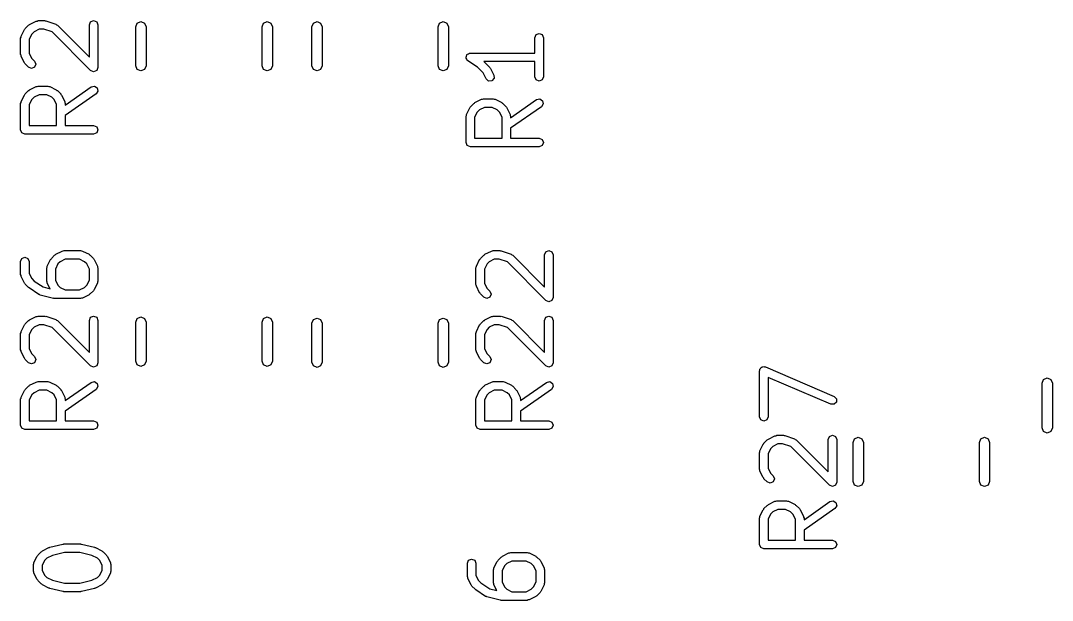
# Model space of a CAD drawing. Extents: x 0 to 2.78, y -2.35 to 0.
# Drawn here: x 0.3478 to 0.8207, y -1.8101 to -1.5446 of the extents above; entities that cross this region are included whole.
import ezdxf

# ---------------------------------------------------------------- set-up
doc = ezdxf.new("R2010")
doc.units = 0
doc.header["$MEASUREMENT"] = 0
doc.layers.add('BLACK', color=7, linetype='CONTINUOUS')

msp = doc.modelspace()

# ---------------------------------------------------------------- linework, layer by layer
at = {"layer": 'BLACK', "linetype": 'CONTINUOUS'}
for p, q in [((0.351918, -1.54629), (0.354918, -1.54479)), ((0.354918, -1.54479), (0.355375, -1.54476)), ((0.355375, -1.54476), (0.355798, -1.54458)), ((0.355798, -1.54458), (0.358798, -1.54458)), ((0.358798, -1.54458), (0.359097, -1.54471)), ((0.359097, -1.54471), (0.35942, -1.54468)), ((0.35942, -1.54468), (0.36392, -1.54618)), ((0.36392, -1.54618), (0.364266, -1.54648)), ((0.379327, -1.54655), (0.379903, -1.54516)), ((0.379903, -1.54516), (0.381295, -1.54458)), ((0.381295, -1.54458), (0.382687, -1.54516)), ((0.382687, -1.54516), (0.383264, -1.54655)), ((0.400591, -1.54736), (0.401282, -1.54569)), ((0.401282, -1.54569), (0.402953, -1.545)), ((0.402953, -1.545), (0.404623, -1.54569)), ((0.404623, -1.54569), (0.405315, -1.54736)), ((0.458465, -1.54736), (0.459156, -1.54569)), ((0.459156, -1.54569), (0.460827, -1.545)), ((0.460827, -1.545), (0.462497, -1.54569)), ((0.462497, -1.54569), (0.463189, -1.54736)), ((0.481299, -1.54736), (0.481991, -1.54569)), ((0.481991, -1.54569), (0.483661, -1.545)), ((0.483661, -1.545), (0.485332, -1.54569)), ((0.485332, -1.54569), (0.486024, -1.54736)), ((0.539173, -1.54736), (0.539865, -1.54569)), ((0.539865, -1.54569), (0.541535, -1.545)), ((0.541535, -1.545), (0.543206, -1.54569)), ((0.543206, -1.54569), (0.543898, -1.54736)), ((0.348038, -1.55167), (0.349538, -1.54867)), ((0.349538, -1.54867), (0.349783, -1.54846)), ((0.349783, -1.54846), (0.349907, -1.54816)), ((0.349907, -1.54816), (0.351407, -1.54666)), ((0.351407, -1.54666), (0.351706, -1.54653)), ((0.351706, -1.54653), (0.351918, -1.54629)), ((0.352917, -1.55072), (0.351767, -1.55301)), ((0.353965, -1.54967), (0.352917, -1.55072)), ((0.356263, -1.54852), (0.353965, -1.54967)), ((0.358478, -1.54852), (0.356263, -1.54852)), ((0.362234, -1.54977), (0.358478, -1.54852)), ((0.379903, -1.56744), (0.362234, -1.54977)), ((0.364266, -1.54648), (0.364689, -1.54666)), ((0.364689, -1.54666), (0.379327, -1.5613)), ((0.379327, -1.5613), (0.379327, -1.54655)), ((0.383264, -1.54655), (0.383264, -1.56605)), ((0.400591, -1.56524), (0.400591, -1.54736)), ((0.405315, -1.54736), (0.405315, -1.56524)), ((0.458465, -1.56524), (0.458465, -1.54736)), ((0.463189, -1.54736), (0.463189, -1.56524)), ((0.481299, -1.56524), (0.481299, -1.54736)), ((0.486024, -1.54736), (0.486024, -1.56524)), ((0.539173, -1.56524), (0.539173, -1.54736)), ((0.543898, -1.54736), (0.543898, -1.56524)), ((0.584034, -1.55099), (0.585426, -1.55041)), ((0.585426, -1.55041), (0.586818, -1.55099)), ((0.347831, -1.55255), (0.348006, -1.55213)), ((0.347831, -1.56005), (0.347831, -1.55255)), ((0.348006, -1.55213), (0.348038, -1.55167)), ((0.351767, -1.55301), (0.351768, -1.55958)), ((0.583457, -1.55238), (0.584034, -1.55099)), ((0.583457, -1.55941), (0.583457, -1.55238)), ((0.586818, -1.55099), (0.587394, -1.55238)), ((0.587394, -1.55238), (0.587394, -1.57038)), ((0.348006, -1.56047), (0.347831, -1.56005)), ((0.351768, -1.55958), (0.352917, -1.56188)), ((0.552181, -1.56085), (0.552292, -1.56029)), ((0.552292, -1.56029), (0.55246, -1.56018)), ((0.55246, -1.56018), (0.552538, -1.55999)), ((0.552538, -1.55999), (0.553068, -1.55977)), ((0.553068, -1.55977), (0.553544, -1.55945)), ((0.553544, -1.55945), (0.553743, -1.55949)), ((0.553743, -1.55949), (0.55393, -1.55941)), ((0.55393, -1.55941), (0.583457, -1.55941)), ((0.348038, -1.56093), (0.348006, -1.56047)), ((0.349538, -1.56393), (0.348038, -1.56093)), ((0.349783, -1.56414), (0.349538, -1.56393)), ((0.349907, -1.56444), (0.349783, -1.56414)), ((0.351407, -1.56594), (0.349907, -1.56444)), ((0.352917, -1.56188), (0.354191, -1.56316)), ((0.354191, -1.56316), (0.354767, -1.56455)), ((0.354767, -1.56455), (0.354191, -1.56594)), ((0.551961, -1.56138), (0.552181, -1.56085)), ((0.552039, -1.56157), (0.551961, -1.56138)), ((0.552, -1.56177), (0.552039, -1.56157)), ((0.552319, -1.56224), (0.552, -1.56177)), ((0.552538, -1.56277), (0.552319, -1.56224)), ((0.552725, -1.56285), (0.552538, -1.56277)), ((0.552838, -1.56302), (0.552725, -1.56285)), ((0.557175, -1.56591), (0.552838, -1.56302)), ((0.583457, -1.56335), (0.560182, -1.56335)), ((0.560182, -1.56335), (0.562821, -1.56599)), ((0.583457, -1.57038), (0.583457, -1.56335)), ((0.352799, -1.56652), (0.351407, -1.56594)), ((0.354191, -1.56594), (0.352799, -1.56652)), ((0.381295, -1.56802), (0.379903, -1.56744)), ((0.382687, -1.56744), (0.381295, -1.56802)), ((0.383264, -1.56605), (0.382687, -1.56744)), ((0.401282, -1.56691), (0.400591, -1.56524)), ((0.402953, -1.5676), (0.401282, -1.56691)), ((0.404623, -1.56691), (0.402953, -1.5676)), ((0.405315, -1.56524), (0.404623, -1.56691)), ((0.459156, -1.56691), (0.458465, -1.56524)), ((0.460827, -1.5676), (0.459156, -1.56691)), ((0.462497, -1.56691), (0.460827, -1.5676)), ((0.463189, -1.56524), (0.462497, -1.56691)), ((0.481991, -1.56691), (0.481299, -1.56524)), ((0.483661, -1.5676), (0.481991, -1.56691)), ((0.485332, -1.56691), (0.483661, -1.5676)), ((0.486024, -1.56524), (0.485332, -1.56691)), ((0.539865, -1.56691), (0.539173, -1.56524)), ((0.541535, -1.5676), (0.539865, -1.56691)), ((0.543206, -1.56691), (0.541535, -1.5676)), ((0.543898, -1.56524), (0.543206, -1.56691)), ((0.559811, -1.56855), (0.557175, -1.56591)), ((0.561168, -1.57126), (0.559811, -1.56855)), ((0.562821, -1.56599), (0.562945, -1.56629)), ((0.562945, -1.56629), (0.56319, -1.5665)), ((0.56319, -1.5665), (0.564689, -1.5695)), ((0.564689, -1.5695), (0.564796, -1.571)), ((0.562306, -1.57225), (0.561168, -1.57126)), ((0.563809, -1.57214), (0.562306, -1.57225)), ((0.564796, -1.571), (0.563809, -1.57214)), ((0.584034, -1.57177), (0.583457, -1.57038)), ((0.585426, -1.57235), (0.584034, -1.57177)), ((0.586818, -1.57177), (0.585426, -1.57235)), ((0.587394, -1.57038), (0.586818, -1.57177)), ((0.348038, -1.58167), (0.349538, -1.57867)), ((0.349538, -1.57867), (0.349783, -1.57845)), ((0.349783, -1.57845), (0.349907, -1.57815)), ((0.349907, -1.57815), (0.351407, -1.57665)), ((0.351407, -1.57665), (0.351706, -1.57653)), ((0.351706, -1.57653), (0.351918, -1.57629)), ((0.351918, -1.57629), (0.354918, -1.57479)), ((0.356263, -1.57852), (0.353965, -1.57966)), ((0.354918, -1.57479), (0.355375, -1.57475)), ((0.355375, -1.57475), (0.355798, -1.57458)), ((0.355798, -1.57458), (0.360298, -1.57458)), ((0.359833, -1.57852), (0.356263, -1.57852)), ((0.362131, -1.57966), (0.359833, -1.57852)), ((0.360298, -1.57458), (0.360721, -1.57475)), ((0.360721, -1.57475), (0.361178, -1.57479)), ((0.361178, -1.57479), (0.364178, -1.57629)), ((0.364178, -1.57629), (0.36439, -1.57653)), ((0.36439, -1.57653), (0.364689, -1.57665)), ((0.364689, -1.57665), (0.366189, -1.57815)), ((0.366189, -1.57815), (0.366313, -1.57845)), ((0.366313, -1.57845), (0.366558, -1.57867)), ((0.366558, -1.57867), (0.368058, -1.58167)), ((0.368265, -1.58326), (0.380166, -1.57493)), ((0.382424, -1.57816), (0.368265, -1.58807)), ((0.380166, -1.57493), (0.381637, -1.57461)), ((0.381637, -1.57461), (0.382908, -1.57542)), ((0.383234, -1.57689), (0.382424, -1.57816)), ((0.382908, -1.57542), (0.383234, -1.57689)), ((0.347831, -1.58255), (0.348006, -1.58212)), ((0.347831, -1.59454), (0.347831, -1.58255)), ((0.348006, -1.58212), (0.348038, -1.58167)), ((0.352917, -1.58071), (0.351768, -1.58301)), ((0.351768, -1.58301), (0.351768, -1.59258)), ((0.353965, -1.57966), (0.352917, -1.58071)), ((0.363179, -1.58071), (0.362131, -1.57966)), ((0.364328, -1.58301), (0.363179, -1.58071)), ((0.364328, -1.59258), (0.364328, -1.58301)), ((0.368058, -1.58167), (0.36809, -1.58212)), ((0.36809, -1.58212), (0.368265, -1.58255)), ((0.368265, -1.58255), (0.368265, -1.58326)), ((0.553914, -1.58429), (0.554038, -1.58399)), ((0.554038, -1.58399), (0.555538, -1.58249)), ((0.555538, -1.58249), (0.555837, -1.58236)), ((0.555837, -1.58236), (0.556049, -1.58212)), ((0.556049, -1.58212), (0.559049, -1.58062)), ((0.559049, -1.58062), (0.559506, -1.58059)), ((0.559506, -1.58059), (0.559929, -1.58041)), ((0.559929, -1.58041), (0.564429, -1.58041)), ((0.564429, -1.58041), (0.564852, -1.58059)), ((0.564852, -1.58059), (0.565309, -1.58062)), ((0.565309, -1.58062), (0.568309, -1.58212)), ((0.568309, -1.58212), (0.568521, -1.58236)), ((0.568521, -1.58236), (0.56882, -1.58249)), ((0.56882, -1.58249), (0.57032, -1.58399)), ((0.57032, -1.58399), (0.570444, -1.58429)), ((0.572396, -1.5891), (0.584297, -1.58077)), ((0.586555, -1.58399), (0.572396, -1.5939)), ((0.584297, -1.58077), (0.585768, -1.58044)), ((0.585768, -1.58044), (0.587039, -1.58125)), ((0.587364, -1.58272), (0.586555, -1.58399)), ((0.587039, -1.58125), (0.587364, -1.58272)), ((0.368265, -1.58807), (0.368265, -1.59258)), ((0.551961, -1.58838), (0.552137, -1.58796)), ((0.551961, -1.60038), (0.551961, -1.58838)), ((0.552137, -1.58796), (0.552169, -1.5875)), ((0.552169, -1.5875), (0.553669, -1.5845)), ((0.553669, -1.5845), (0.553914, -1.58429)), ((0.557047, -1.58655), (0.555898, -1.58884)), ((0.558096, -1.5855), (0.557047, -1.58655)), ((0.560394, -1.58435), (0.558096, -1.5855)), ((0.563964, -1.58435), (0.560394, -1.58435)), ((0.566262, -1.5855), (0.563964, -1.58435)), ((0.56731, -1.58655), (0.566262, -1.5855)), ((0.568459, -1.58884), (0.56731, -1.58655)), ((0.570444, -1.58429), (0.570689, -1.5845)), ((0.570689, -1.5845), (0.572188, -1.5875)), ((0.572188, -1.5875), (0.572221, -1.58796)), ((0.572221, -1.58796), (0.572396, -1.58838)), ((0.572396, -1.58838), (0.572396, -1.5891)), ((0.351768, -1.59258), (0.364328, -1.59258)), ((0.368265, -1.59258), (0.381295, -1.59258)), ((0.381295, -1.59258), (0.382687, -1.59315)), ((0.382687, -1.59315), (0.383264, -1.59454)), ((0.555898, -1.58884), (0.555898, -1.59841)), ((0.568459, -1.59841), (0.568459, -1.58884)), ((0.348407, -1.59594), (0.347831, -1.59454)), ((0.347831, -1.59454), (0.347831, -1.59454)), ((0.349799, -1.59651), (0.348407, -1.59594)), ((0.366297, -1.59651), (0.349799, -1.59651)), ((0.381295, -1.59651), (0.366297, -1.59651)), ((0.382687, -1.59594), (0.381295, -1.59651)), ((0.383264, -1.59454), (0.382687, -1.59594)), ((0.572396, -1.5939), (0.572396, -1.59841)), ((0.552538, -1.60177), (0.551961, -1.60038)), ((0.551961, -1.60038), (0.551961, -1.60038)), ((0.55393, -1.60235), (0.552538, -1.60177)), ((0.570428, -1.60235), (0.55393, -1.60235)), ((0.555898, -1.59841), (0.568459, -1.59841)), ((0.585426, -1.60235), (0.570428, -1.60235)), ((0.572396, -1.59841), (0.585426, -1.59841)), ((0.585426, -1.59841), (0.586818, -1.59899)), ((0.586818, -1.60177), (0.585426, -1.60235)), ((0.586818, -1.59899), (0.587394, -1.60038)), ((0.587394, -1.60038), (0.586818, -1.60177)), ((0.363917, -1.65163), (0.366916, -1.65013)), ((0.366916, -1.65013), (0.367374, -1.6501)), ((0.367374, -1.6501), (0.367797, -1.64992)), ((0.367797, -1.64992), (0.375296, -1.64992)), ((0.375296, -1.64992), (0.375719, -1.6501)), ((0.375719, -1.6501), (0.376176, -1.65013)), ((0.376176, -1.65013), (0.379176, -1.65163)), ((0.56058, -1.65163), (0.563579, -1.65013)), ((0.563579, -1.65013), (0.564036, -1.6501)), ((0.564036, -1.6501), (0.56446, -1.64992)), ((0.56446, -1.64992), (0.567459, -1.64992)), ((0.567459, -1.64992), (0.567759, -1.65004)), ((0.567759, -1.65004), (0.568082, -1.65002)), ((0.568082, -1.65002), (0.572581, -1.65152)), ((0.588565, -1.6505), (0.589956, -1.64992)), ((0.589956, -1.64992), (0.591348, -1.6505)), ((0.347831, -1.65489), (0.348407, -1.6535)), ((0.347831, -1.66089), (0.347831, -1.65489)), ((0.348407, -1.6535), (0.349799, -1.65292)), ((0.349799, -1.65292), (0.351191, -1.6535)), ((0.351191, -1.6535), (0.351768, -1.65489)), ((0.351768, -1.65489), (0.351768, -1.66042)), ((0.360037, -1.65701), (0.361537, -1.65401)), ((0.361537, -1.65401), (0.361781, -1.6538)), ((0.361781, -1.6538), (0.361905, -1.6535)), ((0.361905, -1.6535), (0.363405, -1.652)), ((0.363405, -1.652), (0.363705, -1.65187)), ((0.363705, -1.65187), (0.363917, -1.65163)), ((0.368261, -1.65386), (0.365963, -1.65501)), ((0.374831, -1.65386), (0.368261, -1.65386)), ((0.377129, -1.65501), (0.374831, -1.65386)), ((0.379176, -1.65163), (0.379388, -1.65187)), ((0.379388, -1.65187), (0.379687, -1.652)), ((0.379687, -1.652), (0.381187, -1.6535)), ((0.381187, -1.6535), (0.381311, -1.6538)), ((0.381311, -1.6538), (0.381556, -1.65401)), ((0.381556, -1.65401), (0.383056, -1.65701)), ((0.5567, -1.65701), (0.5582, -1.65401)), ((0.5582, -1.65401), (0.558444, -1.6538)), ((0.558444, -1.6538), (0.558568, -1.6535)), ((0.558568, -1.6535), (0.560068, -1.652)), ((0.560068, -1.652), (0.560367, -1.65187)), ((0.560367, -1.65187), (0.56058, -1.65163)), ((0.564924, -1.65386), (0.562626, -1.65501)), ((0.56714, -1.65386), (0.564924, -1.65386)), ((0.570895, -1.65511), (0.56714, -1.65386)), ((0.572581, -1.65152), (0.572927, -1.65182)), ((0.572927, -1.65182), (0.573351, -1.652)), ((0.573351, -1.652), (0.587988, -1.66663)), ((0.587988, -1.65189), (0.588565, -1.6505)), ((0.587988, -1.66663), (0.587988, -1.65189)), ((0.591348, -1.6505), (0.591925, -1.65189)), ((0.591925, -1.65189), (0.591925, -1.67139)), ((0.359829, -1.65789), (0.360004, -1.65746)), ((0.359829, -1.66389), (0.359829, -1.65789)), ((0.360004, -1.65746), (0.360037, -1.65701)), ((0.364915, -1.65605), (0.363766, -1.65835)), ((0.363766, -1.65835), (0.363766, -1.66342)), ((0.365963, -1.65501), (0.364915, -1.65605)), ((0.378177, -1.65605), (0.377129, -1.65501)), ((0.379327, -1.65835), (0.378177, -1.65605)), ((0.379327, -1.66342), (0.379327, -1.65835)), ((0.383056, -1.65701), (0.383088, -1.65746)), ((0.383088, -1.65746), (0.383264, -1.65789)), ((0.383264, -1.65789), (0.383264, -1.66389)), ((0.556492, -1.65789), (0.556667, -1.65746)), ((0.556492, -1.66539), (0.556492, -1.65789)), ((0.556667, -1.65746), (0.5567, -1.65701)), ((0.561578, -1.65605), (0.560429, -1.65835)), ((0.560429, -1.65835), (0.560429, -1.66492)), ((0.562626, -1.65501), (0.561578, -1.65605)), ((0.588565, -1.67278), (0.570895, -1.65511)), ((0.348006, -1.66131), (0.347831, -1.66089)), ((0.348038, -1.66177), (0.348006, -1.66131)), ((0.349538, -1.66477), (0.348038, -1.66177)), ((0.351768, -1.66042), (0.352917, -1.66272)), ((0.352917, -1.66272), (0.354053, -1.66386)), ((0.354053, -1.66386), (0.358106, -1.66656)), ((0.360004, -1.66431), (0.359829, -1.66389)), ((0.360037, -1.66477), (0.360004, -1.66431)), ((0.363766, -1.66342), (0.364915, -1.66572)), ((0.378177, -1.66572), (0.379327, -1.66342)), ((0.383088, -1.66431), (0.383056, -1.66477)), ((0.383264, -1.66389), (0.383088, -1.66431)), ((0.349783, -1.66498), (0.349538, -1.66477)), ((0.349907, -1.66528), (0.349783, -1.66498)), ((0.351407, -1.66678), (0.349907, -1.66528)), ((0.351594, -1.66686), (0.351407, -1.66678)), ((0.351707, -1.66703), (0.351594, -1.66686)), ((0.356206, -1.67002), (0.351707, -1.66703)), ((0.358106, -1.66656), (0.361337, -1.66737)), ((0.361337, -1.66737), (0.360037, -1.66477)), ((0.364915, -1.66572), (0.365963, -1.66677)), ((0.365963, -1.66677), (0.368261, -1.66792)), ((0.368261, -1.66792), (0.374831, -1.66792)), ((0.374831, -1.66792), (0.377129, -1.66677)), ((0.377129, -1.66677), (0.378177, -1.66572)), ((0.381187, -1.66828), (0.379687, -1.66978)), ((0.381311, -1.66798), (0.381187, -1.66828)), ((0.381556, -1.66777), (0.381311, -1.66798)), ((0.383056, -1.66477), (0.381556, -1.66777)), ((0.556667, -1.66581), (0.556492, -1.66539)), ((0.5567, -1.66627), (0.556667, -1.66581)), ((0.5582, -1.66927), (0.5567, -1.66627)), ((0.560429, -1.66492), (0.561578, -1.66722)), ((0.561578, -1.66722), (0.562852, -1.66849)), ((0.562852, -1.66849), (0.563429, -1.66989)), ((0.356544, -1.67009), (0.356206, -1.67002)), ((0.356821, -1.6703), (0.356544, -1.67009)), ((0.36282, -1.6718), (0.356821, -1.6703)), ((0.363067, -1.67176), (0.36282, -1.6718)), ((0.363297, -1.67186), (0.363067, -1.67176)), ((0.375296, -1.67186), (0.363297, -1.67186)), ((0.375719, -1.67168), (0.375296, -1.67186)), ((0.376176, -1.67165), (0.375719, -1.67168)), ((0.379176, -1.67015), (0.376176, -1.67165)), ((0.379388, -1.6699), (0.379176, -1.67015)), ((0.379687, -1.66978), (0.379388, -1.6699)), ((0.558444, -1.66948), (0.5582, -1.66927)), ((0.558568, -1.66978), (0.558444, -1.66948)), ((0.560068, -1.67128), (0.558568, -1.66978)), ((0.56146, -1.67186), (0.560068, -1.67128)), ((0.562852, -1.67128), (0.56146, -1.67186)), ((0.563429, -1.66989), (0.562852, -1.67128)), ((0.589956, -1.67335), (0.588565, -1.67278)), ((0.591348, -1.67278), (0.589956, -1.67335)), ((0.591925, -1.67139), (0.591348, -1.67278)), ((0.349907, -1.68349), (0.351407, -1.68199)), ((0.351407, -1.68199), (0.351706, -1.68187)), ((0.351706, -1.68187), (0.351918, -1.68162)), ((0.351918, -1.68162), (0.354918, -1.68012)), ((0.354918, -1.68012), (0.355375, -1.68009)), ((0.355375, -1.68009), (0.355798, -1.67992)), ((0.355798, -1.67992), (0.358798, -1.67992)), ((0.358798, -1.67992), (0.359097, -1.68004)), ((0.359097, -1.68004), (0.35942, -1.68002)), ((0.35942, -1.68002), (0.36392, -1.68152)), ((0.36392, -1.68152), (0.364266, -1.68182)), ((0.364266, -1.68182), (0.364689, -1.68199)), ((0.364689, -1.68199), (0.379327, -1.69663)), ((0.379327, -1.68189), (0.379903, -1.68049)), ((0.379327, -1.69663), (0.379327, -1.68189)), ((0.379903, -1.68049), (0.381295, -1.67992)), ((0.381295, -1.67992), (0.382687, -1.68049)), ((0.382687, -1.68049), (0.383264, -1.68189)), ((0.383264, -1.68189), (0.383264, -1.70138)), ((0.400591, -1.68269), (0.401282, -1.68102)), ((0.400591, -1.70057), (0.400591, -1.68269)), ((0.401282, -1.68102), (0.402953, -1.68033)), ((0.402953, -1.68033), (0.404623, -1.68102)), ((0.404623, -1.68102), (0.405315, -1.68269)), ((0.405315, -1.68269), (0.405315, -1.70057)), ((0.458465, -1.68269), (0.459156, -1.68102)), ((0.458465, -1.70057), (0.458465, -1.68269)), ((0.459156, -1.68102), (0.460827, -1.68033)), ((0.460827, -1.68033), (0.462497, -1.68102)), ((0.462497, -1.68102), (0.463189, -1.68269)), ((0.463189, -1.68269), (0.463189, -1.70057)), ((0.481299, -1.68319), (0.481991, -1.68152)), ((0.481299, -1.70107), (0.481299, -1.68319)), ((0.481991, -1.68152), (0.483661, -1.68082)), ((0.483661, -1.68082), (0.485332, -1.68152)), ((0.485332, -1.68152), (0.486024, -1.68319)), ((0.486024, -1.68319), (0.486024, -1.70107)), ((0.539173, -1.68319), (0.539865, -1.68152)), ((0.539173, -1.70107), (0.539173, -1.68319)), ((0.539865, -1.68152), (0.541535, -1.68082)), ((0.541535, -1.68082), (0.543206, -1.68152)), ((0.543206, -1.68152), (0.543898, -1.68319)), ((0.543898, -1.68319), (0.543898, -1.70107)), ((0.558568, -1.68349), (0.560068, -1.68199)), ((0.560068, -1.68199), (0.560367, -1.68187)), ((0.560367, -1.68187), (0.56058, -1.68162)), ((0.56058, -1.68162), (0.563579, -1.68012)), ((0.563579, -1.68012), (0.564036, -1.68009)), ((0.564036, -1.68009), (0.56446, -1.67992)), ((0.56446, -1.67992), (0.567459, -1.67992)), ((0.567459, -1.67992), (0.567759, -1.68004)), ((0.567759, -1.68004), (0.568082, -1.68002)), ((0.568082, -1.68002), (0.572581, -1.68152)), ((0.572581, -1.68152), (0.572927, -1.68182)), ((0.572927, -1.68182), (0.573351, -1.68199)), ((0.573351, -1.68199), (0.587988, -1.69663)), ((0.587988, -1.68189), (0.588565, -1.68049)), ((0.587988, -1.69663), (0.587988, -1.68189)), ((0.588565, -1.68049), (0.589956, -1.67992)), ((0.589956, -1.67992), (0.591348, -1.68049)), ((0.591348, -1.68049), (0.591925, -1.68189)), ((0.591925, -1.68189), (0.591925, -1.70138)), ((0.347831, -1.68788), (0.348006, -1.68746)), ((0.347831, -1.69538), (0.347831, -1.68788)), ((0.348006, -1.68746), (0.348038, -1.687)), ((0.348038, -1.687), (0.349538, -1.684)), ((0.349538, -1.684), (0.349783, -1.68379)), ((0.349783, -1.68379), (0.349907, -1.68349)), ((0.352917, -1.68605), (0.351767, -1.68835)), ((0.353965, -1.685), (0.352917, -1.68605)), ((0.356263, -1.68385), (0.353965, -1.685)), ((0.358478, -1.68385), (0.356263, -1.68385)), ((0.362234, -1.68511), (0.358478, -1.68385)), ((0.379903, -1.70277), (0.362234, -1.68511)), ((0.556492, -1.68788), (0.556667, -1.68746)), ((0.556492, -1.69538), (0.556492, -1.68788)), ((0.556667, -1.68746), (0.5567, -1.687)), ((0.5567, -1.687), (0.5582, -1.684)), ((0.5582, -1.684), (0.558444, -1.68379)), ((0.558444, -1.68379), (0.558568, -1.68349)), ((0.561578, -1.68605), (0.560429, -1.68835)), ((0.562626, -1.685), (0.561578, -1.68605)), ((0.564924, -1.68385), (0.562626, -1.685)), ((0.56714, -1.68385), (0.564924, -1.68385)), ((0.570895, -1.68511), (0.56714, -1.68385)), ((0.588565, -1.70277), (0.570895, -1.68511)), ((0.351767, -1.68835), (0.351768, -1.69492)), ((0.560429, -1.68835), (0.560429, -1.69492)), ((0.348006, -1.69581), (0.347831, -1.69538)), ((0.348038, -1.69626), (0.348006, -1.69581)), ((0.349538, -1.69926), (0.348038, -1.69626)), ((0.351768, -1.69492), (0.352917, -1.69722)), ((0.352917, -1.69722), (0.354191, -1.69849)), ((0.556667, -1.69581), (0.556492, -1.69538)), ((0.5567, -1.69626), (0.556667, -1.69581)), ((0.5582, -1.69926), (0.5567, -1.69626)), ((0.560429, -1.69492), (0.561578, -1.69722)), ((0.561578, -1.69722), (0.562852, -1.69849)), ((0.349783, -1.69948), (0.349538, -1.69926)), ((0.349907, -1.69977), (0.349783, -1.69948)), ((0.351407, -1.70127), (0.349907, -1.69977)), ((0.352799, -1.70185), (0.351407, -1.70127)), ((0.354191, -1.70127), (0.352799, -1.70185)), ((0.354191, -1.69849), (0.354767, -1.69988)), ((0.354767, -1.69988), (0.354191, -1.70127)), ((0.383264, -1.70138), (0.382687, -1.70277)), ((0.401282, -1.70224), (0.400591, -1.70057)), ((0.405315, -1.70057), (0.404623, -1.70224)), ((0.459156, -1.70224), (0.458465, -1.70057)), ((0.463189, -1.70057), (0.462497, -1.70224)), ((0.481991, -1.70274), (0.481299, -1.70107)), ((0.486024, -1.70107), (0.485332, -1.70274)), ((0.539865, -1.70274), (0.539173, -1.70107)), ((0.543898, -1.70107), (0.543206, -1.70274)), ((0.558444, -1.69948), (0.5582, -1.69926)), ((0.558568, -1.69977), (0.558444, -1.69948)), ((0.560068, -1.70127), (0.558568, -1.69977)), ((0.56146, -1.70185), (0.560068, -1.70127)), ((0.562852, -1.70127), (0.56146, -1.70185)), ((0.562852, -1.69849), (0.563429, -1.69988)), ((0.563429, -1.69988), (0.562852, -1.70127)), ((0.591925, -1.70138), (0.591348, -1.70277)), ((0.381295, -1.70335), (0.379903, -1.70277)), ((0.382687, -1.70277), (0.381295, -1.70335)), ((0.402953, -1.70294), (0.401282, -1.70224)), ((0.404623, -1.70224), (0.402953, -1.70294)), ((0.460827, -1.70294), (0.459156, -1.70224)), ((0.462497, -1.70224), (0.460827, -1.70294)), ((0.483661, -1.70343), (0.481991, -1.70274)), ((0.485332, -1.70274), (0.483661, -1.70343)), ((0.541535, -1.70343), (0.539865, -1.70274)), ((0.543206, -1.70274), (0.541535, -1.70343)), ((0.589956, -1.70335), (0.588565, -1.70277)), ((0.591348, -1.70277), (0.589956, -1.70335)), ((0.686413, -1.70501), (0.686567, -1.70464)), ((0.686413, -1.72601), (0.686413, -1.70501)), ((0.686567, -1.70464), (0.686572, -1.70424)), ((0.686572, -1.70424), (0.686844, -1.70397)), ((0.686844, -1.70397), (0.68699, -1.70362)), ((0.68699, -1.70362), (0.687362, -1.70347)), ((0.687362, -1.70347), (0.687651, -1.70319)), ((0.687651, -1.70319), (0.688031, -1.70319)), ((0.688031, -1.70319), (0.688382, -1.70305)), ((0.688382, -1.70305), (0.688754, -1.7032)), ((0.688754, -1.7032), (0.689157, -1.70321)), ((0.689157, -1.70321), (0.720653, -1.7167)), ((0.351706, -1.71187), (0.351918, -1.71162)), ((0.351918, -1.71162), (0.354918, -1.71012)), ((0.354918, -1.71012), (0.355375, -1.71009)), ((0.355375, -1.71009), (0.355798, -1.70991)), ((0.355798, -1.70991), (0.360298, -1.70991)), ((0.360298, -1.70991), (0.360721, -1.71009)), ((0.360721, -1.71009), (0.361178, -1.71012)), ((0.361178, -1.71012), (0.364178, -1.71162)), ((0.364178, -1.71162), (0.36439, -1.71187)), ((0.368265, -1.7186), (0.380166, -1.71027)), ((0.380166, -1.71027), (0.381637, -1.70994)), ((0.381637, -1.70994), (0.382908, -1.71075)), ((0.382908, -1.71075), (0.383234, -1.71222)), ((0.560367, -1.71187), (0.56058, -1.71162)), ((0.56058, -1.71162), (0.563579, -1.71012)), ((0.563579, -1.71012), (0.564036, -1.71009)), ((0.564036, -1.71009), (0.56446, -1.70991)), ((0.56446, -1.70991), (0.568959, -1.70991)), ((0.568959, -1.70991), (0.569382, -1.71009)), ((0.569382, -1.71009), (0.569839, -1.71012)), ((0.569839, -1.71012), (0.572839, -1.71162)), ((0.572839, -1.71162), (0.573051, -1.71187)), ((0.576927, -1.7186), (0.588828, -1.71027)), ((0.588828, -1.71027), (0.590299, -1.70994)), ((0.590299, -1.70994), (0.591569, -1.71075)), ((0.591569, -1.71075), (0.591895, -1.71222)), ((0.719102, -1.72032), (0.69035, -1.708)), ((0.69035, -1.708), (0.69035, -1.72601)), ((0.815945, -1.71058), (0.816637, -1.70891)), ((0.815945, -1.73115), (0.815945, -1.71058)), ((0.816637, -1.70891), (0.818307, -1.70822)), ((0.818307, -1.70822), (0.819977, -1.70891)), ((0.819977, -1.70891), (0.820669, -1.71058)), ((0.820669, -1.71058), (0.820669, -1.73115)), ((0.348038, -1.717), (0.349538, -1.714)), ((0.349538, -1.714), (0.349783, -1.71379)), ((0.349783, -1.71379), (0.349907, -1.71349)), ((0.349907, -1.71349), (0.351407, -1.71199)), ((0.351407, -1.71199), (0.351706, -1.71187)), ((0.352917, -1.71605), (0.351768, -1.71835)), ((0.353965, -1.715), (0.352917, -1.71605)), ((0.356263, -1.71385), (0.353965, -1.715)), ((0.359833, -1.71385), (0.356263, -1.71385)), ((0.362131, -1.715), (0.359833, -1.71385)), ((0.363179, -1.71605), (0.362131, -1.715)), ((0.364328, -1.71835), (0.363179, -1.71605)), ((0.36439, -1.71187), (0.364689, -1.71199)), ((0.364689, -1.71199), (0.366189, -1.71349)), ((0.366189, -1.71349), (0.366313, -1.71379)), ((0.366313, -1.71379), (0.366558, -1.714)), ((0.366558, -1.714), (0.368058, -1.717)), ((0.382424, -1.71349), (0.368265, -1.7234)), ((0.383234, -1.71222), (0.382424, -1.71349)), ((0.5567, -1.717), (0.5582, -1.714)), ((0.5582, -1.714), (0.558444, -1.71379)), ((0.558444, -1.71379), (0.558568, -1.71349)), ((0.558568, -1.71349), (0.560068, -1.71199)), ((0.560068, -1.71199), (0.560367, -1.71187)), ((0.561578, -1.71605), (0.560429, -1.71835)), ((0.562626, -1.715), (0.561578, -1.71605)), ((0.564924, -1.71385), (0.562626, -1.715)), ((0.568494, -1.71385), (0.564924, -1.71385)), ((0.570793, -1.715), (0.568494, -1.71385)), ((0.571841, -1.71605), (0.570793, -1.715)), ((0.57299, -1.71835), (0.571841, -1.71605)), ((0.573051, -1.71187), (0.573351, -1.71199)), ((0.573351, -1.71199), (0.57485, -1.71349)), ((0.57485, -1.71349), (0.574974, -1.71379)), ((0.574974, -1.71379), (0.575219, -1.714)), ((0.575219, -1.714), (0.576719, -1.717)), ((0.591085, -1.71349), (0.576927, -1.7234)), ((0.591895, -1.71222), (0.591085, -1.71349)), ((0.347831, -1.71788), (0.348006, -1.71746)), ((0.347831, -1.72988), (0.347831, -1.71788)), ((0.348006, -1.71746), (0.348038, -1.717)), ((0.351768, -1.71835), (0.351768, -1.72791)), ((0.364328, -1.72791), (0.364328, -1.71835)), ((0.368058, -1.717), (0.36809, -1.71746)), ((0.36809, -1.71746), (0.368265, -1.71788)), ((0.368265, -1.71788), (0.368265, -1.7186)), ((0.556492, -1.71788), (0.556667, -1.71746)), ((0.556492, -1.72988), (0.556492, -1.71788)), ((0.556667, -1.71746), (0.5567, -1.717)), ((0.560429, -1.71835), (0.560429, -1.72791)), ((0.57299, -1.72791), (0.57299, -1.71835)), ((0.576719, -1.717), (0.576751, -1.71746)), ((0.576751, -1.71746), (0.576927, -1.71788)), ((0.576927, -1.71788), (0.576927, -1.7186)), ((0.720609, -1.72034), (0.719102, -1.72032)), ((0.721687, -1.71929), (0.720609, -1.72034)), ((0.720653, -1.7167), (0.721705, -1.71778)), ((0.721705, -1.71778), (0.721687, -1.71929)), ((0.368265, -1.7234), (0.368265, -1.72791)), ((0.576927, -1.7234), (0.576927, -1.72791)), ((0.348407, -1.73127), (0.347831, -1.72988)), ((0.351768, -1.72791), (0.364328, -1.72791)), ((0.368265, -1.72791), (0.381295, -1.72791)), ((0.381295, -1.72791), (0.382687, -1.72849)), ((0.382687, -1.72849), (0.383264, -1.72988)), ((0.383264, -1.72988), (0.382687, -1.73127)), ((0.557069, -1.73127), (0.556492, -1.72988)), ((0.560429, -1.72791), (0.57299, -1.72791)), ((0.576927, -1.72791), (0.589956, -1.72791)), ((0.589956, -1.72791), (0.591348, -1.72849)), ((0.591348, -1.72849), (0.591925, -1.72988)), ((0.591925, -1.72988), (0.591348, -1.73127)), ((0.68699, -1.7274), (0.686413, -1.72601)), ((0.688382, -1.72798), (0.68699, -1.7274)), ((0.689774, -1.7274), (0.688382, -1.72798)), ((0.69035, -1.72601), (0.689774, -1.7274)), ((0.349799, -1.73185), (0.348407, -1.73127)), ((0.366297, -1.73185), (0.349799, -1.73185)), ((0.381295, -1.73185), (0.366297, -1.73185)), ((0.382687, -1.73127), (0.381295, -1.73185)), ((0.55846, -1.73185), (0.557069, -1.73127)), ((0.574958, -1.73185), (0.55846, -1.73185)), ((0.589956, -1.73185), (0.574958, -1.73185)), ((0.591348, -1.73127), (0.589956, -1.73185)), ((0.690501, -1.73625), (0.693501, -1.73475)), ((0.693501, -1.73475), (0.693958, -1.73472)), ((0.693958, -1.73472), (0.694381, -1.73454)), ((0.694381, -1.73454), (0.697381, -1.73454)), ((0.697381, -1.73454), (0.69768, -1.73467)), ((0.69768, -1.73467), (0.698003, -1.73464)), ((0.698003, -1.73464), (0.702502, -1.73614)), ((0.717909, -1.73651), (0.718486, -1.73512)), ((0.718486, -1.73512), (0.719878, -1.73454)), ((0.719878, -1.73454), (0.72127, -1.73512)), ((0.72127, -1.73512), (0.721846, -1.73651)), ((0.816637, -1.73282), (0.815945, -1.73115)), ((0.818307, -1.73351), (0.816637, -1.73282)), ((0.819977, -1.73282), (0.818307, -1.73351)), ((0.820669, -1.73115), (0.819977, -1.73282)), ((0.686621, -1.74163), (0.688121, -1.73863)), ((0.688121, -1.73863), (0.688366, -1.73842)), ((0.688366, -1.73842), (0.68849, -1.73812)), ((0.68849, -1.73812), (0.689989, -1.73662)), ((0.689989, -1.73662), (0.690289, -1.73649)), ((0.690289, -1.73649), (0.690501, -1.73625)), ((0.692547, -1.73963), (0.691499, -1.74068)), ((0.694846, -1.73848), (0.692547, -1.73963)), ((0.697061, -1.73848), (0.694846, -1.73848)), ((0.700817, -1.73973), (0.697061, -1.73848)), ((0.718486, -1.7574), (0.700817, -1.73973)), ((0.702502, -1.73614), (0.702849, -1.73644)), ((0.702849, -1.73644), (0.703272, -1.73662)), ((0.703272, -1.73662), (0.717909, -1.75126)), ((0.717909, -1.75126), (0.717909, -1.73651)), ((0.721846, -1.73651), (0.721846, -1.75601)), ((0.729331, -1.73781), (0.730023, -1.73614)), ((0.729331, -1.75569), (0.729331, -1.73781)), ((0.730023, -1.73614), (0.731693, -1.73545)), ((0.731693, -1.73545), (0.733363, -1.73614)), ((0.733363, -1.73614), (0.734055, -1.73781)), ((0.734055, -1.73781), (0.734055, -1.75569)), ((0.787205, -1.73781), (0.787897, -1.73614)), ((0.787205, -1.75569), (0.787205, -1.73781)), ((0.787897, -1.73614), (0.789567, -1.73545)), ((0.789567, -1.73545), (0.791237, -1.73614)), ((0.791237, -1.73614), (0.791929, -1.73781)), ((0.791929, -1.73781), (0.791929, -1.75569)), ((0.686413, -1.74251), (0.686589, -1.74209)), ((0.686413, -1.75001), (0.686413, -1.74251)), ((0.686589, -1.74209), (0.686621, -1.74163)), ((0.691499, -1.74068), (0.69035, -1.74297)), ((0.69035, -1.74297), (0.69035, -1.74954)), ((0.686589, -1.75043), (0.686413, -1.75001)), ((0.686621, -1.75089), (0.686589, -1.75043)), ((0.688121, -1.75389), (0.686621, -1.75089)), ((0.688366, -1.7541), (0.688121, -1.75389)), ((0.68849, -1.7544), (0.688366, -1.7541)), ((0.69035, -1.74954), (0.691499, -1.75184)), ((0.691499, -1.75184), (0.692773, -1.75312)), ((0.692773, -1.75312), (0.69335, -1.75451)), ((0.689989, -1.7559), (0.68849, -1.7544)), ((0.691381, -1.75648), (0.689989, -1.7559)), ((0.692773, -1.7559), (0.691381, -1.75648)), ((0.69335, -1.75451), (0.692773, -1.7559)), ((0.719878, -1.75798), (0.718486, -1.7574)), ((0.72127, -1.7574), (0.719878, -1.75798)), ((0.721846, -1.75601), (0.72127, -1.7574)), ((0.730023, -1.75736), (0.729331, -1.75569)), ((0.731693, -1.75805), (0.730023, -1.75736)), ((0.733363, -1.75736), (0.731693, -1.75805)), ((0.734055, -1.75569), (0.733363, -1.75736)), ((0.787897, -1.75736), (0.787205, -1.75569)), ((0.789567, -1.75805), (0.787897, -1.75736)), ((0.791237, -1.75736), (0.789567, -1.75805)), ((0.791929, -1.75569), (0.791237, -1.75736)), ((0.688121, -1.76863), (0.688366, -1.76841)), ((0.688366, -1.76841), (0.68849, -1.76811)), ((0.68849, -1.76811), (0.689989, -1.76662)), ((0.689989, -1.76662), (0.690289, -1.76649)), ((0.690289, -1.76649), (0.690501, -1.76625)), ((0.690501, -1.76625), (0.693501, -1.76475)), ((0.693501, -1.76475), (0.693958, -1.76471)), ((0.693958, -1.76471), (0.694381, -1.76454)), ((0.694381, -1.76454), (0.69888, -1.76454)), ((0.69888, -1.76454), (0.699304, -1.76471)), ((0.699304, -1.76471), (0.699761, -1.76475)), ((0.699761, -1.76475), (0.70276, -1.76625)), ((0.70276, -1.76625), (0.702973, -1.76649)), ((0.702973, -1.76649), (0.703272, -1.76662)), ((0.703272, -1.76662), (0.704772, -1.76811)), ((0.704772, -1.76811), (0.704896, -1.76841)), ((0.704896, -1.76841), (0.70514, -1.76863)), ((0.706848, -1.77323), (0.718749, -1.76489)), ((0.721007, -1.76812), (0.706848, -1.77803)), ((0.718749, -1.76489), (0.72022, -1.76457)), ((0.72022, -1.76457), (0.72149, -1.76538)), ((0.721816, -1.76685), (0.721007, -1.76812)), ((0.72149, -1.76538), (0.721816, -1.76685)), ((0.686413, -1.77251), (0.686589, -1.77208)), ((0.686413, -1.78451), (0.686413, -1.77251)), ((0.686589, -1.77208), (0.686621, -1.77163)), ((0.686621, -1.77163), (0.688121, -1.76863)), ((0.691499, -1.77067), (0.69035, -1.77297)), ((0.69035, -1.77297), (0.69035, -1.78254)), ((0.692547, -1.76962), (0.691499, -1.77067)), ((0.694846, -1.76848), (0.692547, -1.76962)), ((0.698416, -1.76848), (0.694846, -1.76848)), ((0.700714, -1.76962), (0.698416, -1.76848)), ((0.701762, -1.77067), (0.700714, -1.76962)), ((0.702911, -1.77297), (0.701762, -1.77067)), ((0.702911, -1.78254), (0.702911, -1.77297)), ((0.70514, -1.76863), (0.70664, -1.77163)), ((0.70664, -1.77163), (0.706673, -1.77208)), ((0.706673, -1.77208), (0.706848, -1.77251)), ((0.706848, -1.77251), (0.706848, -1.77323)), ((0.69035, -1.78254), (0.702911, -1.78254)), ((0.706848, -1.77803), (0.706848, -1.78254)), ((0.706848, -1.78254), (0.719878, -1.78254)), ((0.719878, -1.78254), (0.72127, -1.78311)), ((0.357824, -1.78748), (0.360823, -1.78598)), ((0.360823, -1.78598), (0.361047, -1.78596)), ((0.361047, -1.78596), (0.361226, -1.78583)), ((0.361226, -1.78583), (0.367226, -1.78433)), ((0.367226, -1.78433), (0.367472, -1.78437)), ((0.367472, -1.78437), (0.367703, -1.78427)), ((0.367703, -1.78427), (0.375202, -1.78427)), ((0.375202, -1.78427), (0.375433, -1.78437)), ((0.375433, -1.78437), (0.37568, -1.78433)), ((0.37568, -1.78433), (0.381679, -1.78583)), ((0.381679, -1.78583), (0.381859, -1.78596)), ((0.381859, -1.78596), (0.382082, -1.78598)), ((0.382082, -1.78598), (0.385081, -1.78748)), ((0.68699, -1.7859), (0.686413, -1.78451)), ((0.686413, -1.78451), (0.686413, -1.78451)), ((0.688382, -1.78647), (0.68699, -1.7859)), ((0.70488, -1.78647), (0.688382, -1.78647)), ((0.719878, -1.78647), (0.70488, -1.78647)), ((0.72127, -1.7859), (0.719878, -1.78647)), ((0.72127, -1.78311), (0.721846, -1.78451)), ((0.721846, -1.78451), (0.72127, -1.7859)), ((0.353944, -1.79286), (0.355444, -1.78986)), ((0.355444, -1.78986), (0.355688, -1.78965)), ((0.355688, -1.78965), (0.355812, -1.78935)), ((0.355812, -1.78935), (0.357312, -1.78785)), ((0.357312, -1.78785), (0.357612, -1.78772)), ((0.357612, -1.78772), (0.357824, -1.78748)), ((0.358822, -1.7919), (0.357673, -1.7942)), ((0.35987, -1.79086), (0.358822, -1.7919)), ((0.362391, -1.7896), (0.35987, -1.79086)), ((0.367945, -1.78821), (0.362391, -1.7896)), ((0.37496, -1.78821), (0.367945, -1.78821)), ((0.380514, -1.7896), (0.37496, -1.78821)), ((0.383035, -1.79086), (0.380514, -1.7896)), ((0.384083, -1.7919), (0.383035, -1.79086)), ((0.385232, -1.7942), (0.384083, -1.7919)), ((0.385081, -1.78748), (0.385294, -1.78772)), ((0.385294, -1.78772), (0.385593, -1.78785)), ((0.385593, -1.78785), (0.387093, -1.78935)), ((0.387093, -1.78935), (0.387217, -1.78965)), ((0.387217, -1.78965), (0.387461, -1.78986)), ((0.387461, -1.78986), (0.388961, -1.79286)), ((0.552555, -1.79318), (0.553131, -1.79178)), ((0.553131, -1.79178), (0.554523, -1.79121)), ((0.554523, -1.79121), (0.555915, -1.79178)), ((0.555915, -1.79178), (0.556492, -1.79318)), ((0.566506, -1.79208), (0.56663, -1.79178)), ((0.56663, -1.79178), (0.56813, -1.79028)), ((0.56813, -1.79028), (0.568429, -1.79016)), ((0.568429, -1.79016), (0.568641, -1.78992)), ((0.568641, -1.78992), (0.571641, -1.78842)), ((0.571641, -1.78842), (0.572098, -1.78838)), ((0.572098, -1.78838), (0.572521, -1.78821)), ((0.572521, -1.78821), (0.58002, -1.78821)), ((0.58002, -1.78821), (0.580444, -1.78838)), ((0.580444, -1.78838), (0.580901, -1.78842)), ((0.580901, -1.78842), (0.5839, -1.78992)), ((0.5839, -1.78992), (0.584112, -1.79016)), ((0.584112, -1.79016), (0.584412, -1.79028)), ((0.584412, -1.79028), (0.585912, -1.79178)), ((0.585912, -1.79178), (0.586036, -1.79208)), ((0.353736, -1.79374), (0.353911, -1.79331)), ((0.353736, -1.79674), (0.353736, -1.79374)), ((0.353911, -1.79716), (0.353736, -1.79674)), ((0.353911, -1.79331), (0.353944, -1.79286)), ((0.357673, -1.7942), (0.357673, -1.79627)), ((0.357673, -1.79627), (0.358822, -1.79857)), ((0.384083, -1.79857), (0.385232, -1.79627)), ((0.385232, -1.79627), (0.385232, -1.7942)), ((0.388961, -1.79286), (0.388994, -1.79331)), ((0.388994, -1.79331), (0.389169, -1.79374)), ((0.389169, -1.79674), (0.388994, -1.79716)), ((0.389169, -1.79374), (0.389169, -1.79674)), ((0.552555, -1.79918), (0.552555, -1.79318)), ((0.556492, -1.79318), (0.556492, -1.79871)), ((0.564553, -1.79618), (0.564729, -1.79575)), ((0.564553, -1.80217), (0.564553, -1.79618)), ((0.564729, -1.79575), (0.564761, -1.7953)), ((0.564761, -1.7953), (0.566261, -1.7923)), ((0.566261, -1.7923), (0.566506, -1.79208)), ((0.56964, -1.79434), (0.56849, -1.79664)), ((0.56849, -1.79664), (0.56849, -1.80171)), ((0.570688, -1.79329), (0.56964, -1.79434)), ((0.572986, -1.79214), (0.570688, -1.79329)), ((0.579556, -1.79214), (0.572986, -1.79214)), ((0.581854, -1.79329), (0.579556, -1.79214)), ((0.582902, -1.79434), (0.581854, -1.79329)), ((0.584051, -1.79664), (0.582902, -1.79434)), ((0.584051, -1.80171), (0.584051, -1.79664)), ((0.586036, -1.79208), (0.58628, -1.7923)), ((0.58628, -1.7923), (0.58778, -1.7953)), ((0.58778, -1.7953), (0.587813, -1.79575)), ((0.587813, -1.79575), (0.587988, -1.79618)), ((0.587988, -1.79618), (0.587988, -1.80217)), ((0.353944, -1.79762), (0.353911, -1.79716)), ((0.355444, -1.80062), (0.353944, -1.79762)), ((0.355688, -1.80083), (0.355444, -1.80062)), ((0.355812, -1.80113), (0.355688, -1.80083)), ((0.357312, -1.80263), (0.355812, -1.80113)), ((0.358822, -1.79857), (0.35987, -1.79962)), ((0.35987, -1.79962), (0.362391, -1.80088)), ((0.362391, -1.80088), (0.367945, -1.80227)), ((0.37496, -1.80227), (0.380514, -1.80088)), ((0.380514, -1.80088), (0.383035, -1.79962)), ((0.383035, -1.79962), (0.384083, -1.79857)), ((0.387093, -1.80113), (0.385593, -1.80263)), ((0.387217, -1.80083), (0.387093, -1.80113)), ((0.387461, -1.80062), (0.387217, -1.80083)), ((0.388961, -1.79762), (0.387461, -1.80062)), ((0.388994, -1.79716), (0.388961, -1.79762)), ((0.55273, -1.7996), (0.552555, -1.79918)), ((0.552763, -1.80006), (0.55273, -1.7996)), ((0.554263, -1.80306), (0.552763, -1.80006)), ((0.556492, -1.79871), (0.557641, -1.80101)), ((0.557641, -1.80101), (0.558777, -1.80214)), ((0.357612, -1.80275), (0.357312, -1.80263)), ((0.357824, -1.803), (0.357612, -1.80275)), ((0.360823, -1.8045), (0.357824, -1.803)), ((0.361047, -1.80451), (0.360823, -1.8045)), ((0.361226, -1.80465), (0.361047, -1.80451)), ((0.367226, -1.80615), (0.361226, -1.80465)), ((0.367472, -1.80611), (0.367226, -1.80615)), ((0.367703, -1.80621), (0.367472, -1.80611)), ((0.375202, -1.80621), (0.367703, -1.80621)), ((0.367945, -1.80227), (0.37496, -1.80227)), ((0.375433, -1.80611), (0.375202, -1.80621)), ((0.37568, -1.80615), (0.375433, -1.80611)), ((0.381679, -1.80465), (0.37568, -1.80615)), ((0.381859, -1.80451), (0.381679, -1.80465)), ((0.382082, -1.8045), (0.381859, -1.80451)), ((0.385081, -1.803), (0.382082, -1.8045)), ((0.385294, -1.80275), (0.385081, -1.803)), ((0.385593, -1.80263), (0.385294, -1.80275)), ((0.554507, -1.80327), (0.554263, -1.80306)), ((0.554631, -1.80357), (0.554507, -1.80327)), ((0.556131, -1.80507), (0.554631, -1.80357)), ((0.556318, -1.80514), (0.556131, -1.80507)), ((0.556431, -1.80531), (0.556318, -1.80514)), ((0.560931, -1.80831), (0.556431, -1.80531)), ((0.558777, -1.80214), (0.562831, -1.80485)), ((0.562831, -1.80485), (0.566061, -1.80565)), ((0.564729, -1.8026), (0.564553, -1.80217)), ((0.564761, -1.80306), (0.564729, -1.8026)), ((0.566061, -1.80565), (0.564761, -1.80306)), ((0.56849, -1.80171), (0.56964, -1.80401)), ((0.56964, -1.80401), (0.570688, -1.80506)), ((0.570688, -1.80506), (0.572986, -1.80621)), ((0.572986, -1.80621), (0.579556, -1.80621)), ((0.579556, -1.80621), (0.581854, -1.80506)), ((0.581854, -1.80506), (0.582902, -1.80401)), ((0.582902, -1.80401), (0.584051, -1.80171)), ((0.58628, -1.80605), (0.586036, -1.80627)), ((0.58778, -1.80306), (0.58628, -1.80605)), ((0.587813, -1.8026), (0.58778, -1.80306)), ((0.587988, -1.80217), (0.587813, -1.8026)), ((0.561268, -1.80838), (0.560931, -1.80831)), ((0.561545, -1.80858), (0.561268, -1.80838)), ((0.567544, -1.81008), (0.561545, -1.80858)), ((0.567791, -1.81005), (0.567544, -1.81008)), ((0.568022, -1.81014), (0.567791, -1.81005)), ((0.58002, -1.81014), (0.568022, -1.81014)), ((0.580444, -1.80997), (0.58002, -1.81014)), ((0.580901, -1.80993), (0.580444, -1.80997)), ((0.5839, -1.80843), (0.580901, -1.80993)), ((0.584112, -1.80819), (0.5839, -1.80843)), ((0.584412, -1.80807), (0.584112, -1.80819)), ((0.585912, -1.80657), (0.584412, -1.80807)), ((0.586036, -1.80627), (0.585912, -1.80657))]:
    msp.add_line(p, q, dxfattribs=at)

doc.saveas('drawing.dxf')
